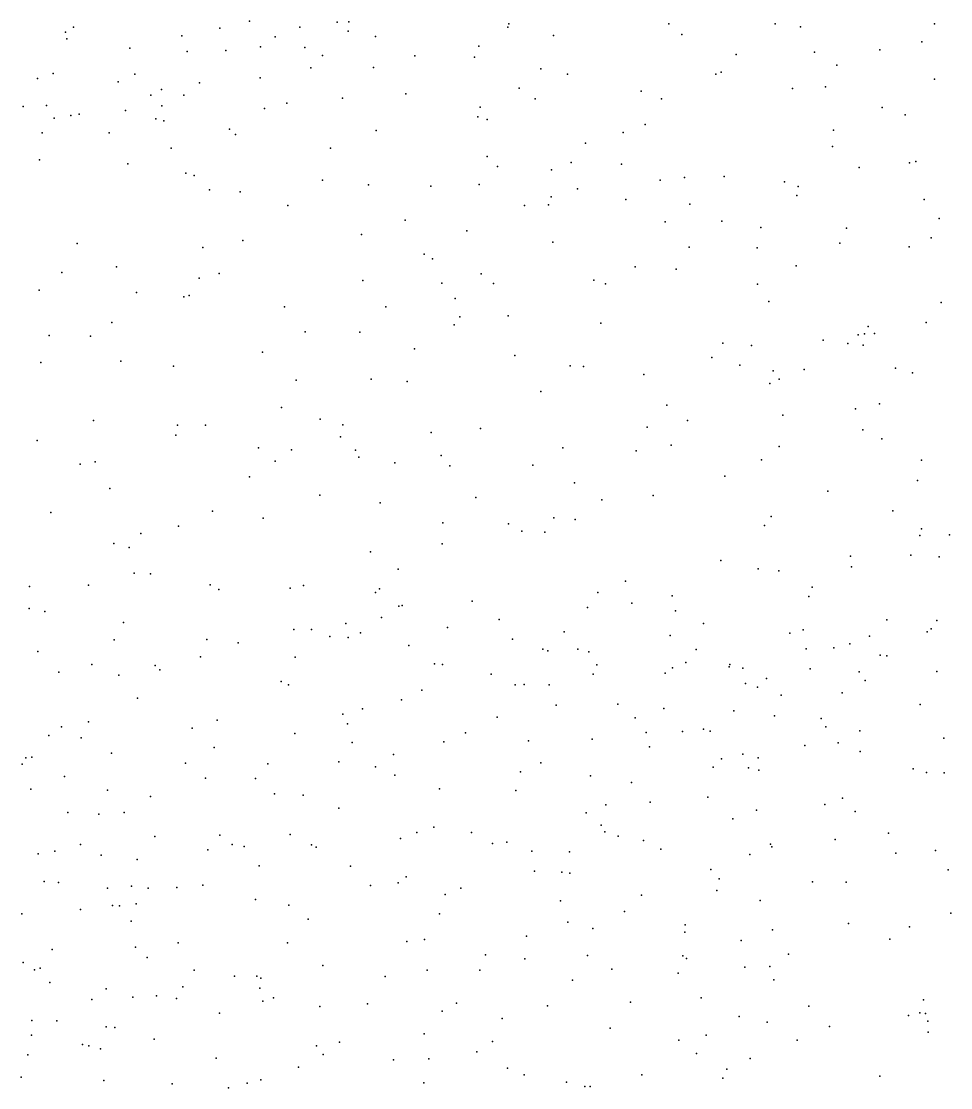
# Model space of a CAD drawing. Header units: metres. Extents: x -24.3 to 24.3, y -27.7 to 27.7.
# Drawn here: x 1.353 to 2.861, y 0.011 to 1.741 of the extents above; entities that cross this region are included whole.
import ezdxf

# ---------------------------------------------------------------- set-up
doc = ezdxf.new("R2010")
doc.units = ezdxf.units.M

msp = doc.modelspace()

# ---------------------------------------------------------------- linework, layer by layer
for p in [(1.4374, 1.7313, -9.873), (1.7228, 1.7407, -14.3657), (1.8045, 1.7314, -12.8305), (1.8648, 1.7395, 17.9567), (1.884, 1.7401, -14.9593), (2.1419, 1.731, -12.5129), (2.1433, 1.7366, -12.6153), (2.4034, 1.7369, -10.0914), (2.5755, 1.7365, -10.1816), (2.6169, 1.7318, -14.7589), (2.8343, 1.7369, -10.3734), (1.4241, 1.723, -13.1518), (1.6131, 1.717, -22.2545), (1.6744, 1.7294, -12.2844), (1.7644, 1.7154, -1.7771), (1.883, 1.725, -9.8071), (1.9271, 1.716, -12.3765), (2.2162, 1.7176, 26.3355), (2.4242, 1.7195, -7.5396), (1.4265, 1.7123, -12.256), (1.5284, 1.6972, -1.4398), (1.7406, 1.6992, -9.7758), (1.8123, 1.6984, -12.3731), (2.0947, 1.7002, -24.421), (2.8137, 1.7076, 16.4328), (1.6214, 1.6917, -14.3734), (1.6843, 1.6933, -12.8516), (1.8413, 1.685, -14.5172), (1.9909, 1.6847, -12.6256), (2.088, 1.6824, -9.8056), (2.5122, 1.6869, -14.7513), (2.6397, 1.6906, -2.3957), (2.7455, 1.6943, -10.2267), (1.822, 1.6654, -12.7187), (1.9237, 1.6656, -12.4663), (2.1954, 1.6636, -9.8605), (2.6757, 1.6694, -10.1426), (1.379, 1.6477, -13.0596), (1.4042, 1.6562, -9.8155), (1.5369, 1.6548, -12.9119), (1.7401, 1.6491, -14.5041), (2.2386, 1.6552, -14.6858), (2.4792, 1.655, -10.0239), (2.4883, 1.6583, -4.8466), (2.8345, 1.647, -14.7829), (1.5098, 1.6426, 26.5831), (1.5802, 1.6303, -14.4582), (1.6416, 1.6407, -12.425), (2.1602, 1.6325, -22.8458), (2.3584, 1.6272, -2.2441), (2.6036, 1.6318, 26.0957), (2.6574, 1.6344, -14.7963), (1.5627, 1.6211, -9.7248), (1.6162, 1.6211, -12.788), (1.8734, 1.6158, -12.5584), (1.9762, 1.6233, -14.613), (2.1862, 1.6149, -23.7504), (2.3914, 1.6152, 16.7685), (1.3554, 1.6028, -12.4376), (1.3931, 1.6044, -12.9528), (1.5218, 1.596, -12.4691), (1.5806, 1.6034, -12.6635), (1.7469, 1.5993, -9.6636), (1.7835, 1.6077, -14.6088), (2.097, 1.6015, -9.7411), (2.7492, 1.6011, -26.2113), (1.4056, 1.5836, -12.5915), (1.4329, 1.588, -12.6913), (1.4465, 1.5899, -12.837), (1.5709, 1.5827, -4.5175), (1.5835, 1.5793, -14.6014), (2.093, 1.5858, -14.6687), (2.1083, 1.5816, -22.3162), (2.7868, 1.5891, -10.105), (1.3862, 1.56, -9.7536), (1.4953, 1.5599, -15.1165), (1.6904, 1.5659, -7.5845), (1.7001, 1.5573, -14.6661), (1.9282, 1.5638, -4.6244), (2.329, 1.5602, -14.7527), (2.3649, 1.5735, -9.86), (2.6705, 1.564, -4.9391), (2.2682, 1.5431, -4.783), (1.5959, 1.5347, -9.662), (1.854, 1.535, -14.6829), (2.6688, 1.5376, -9.9887), (1.382, 1.5158, -14.6513), (1.5256, 1.5097, -14.6964), (2.1085, 1.5212, -15.1176), (2.125, 1.5054, -9.6745), (2.2449, 1.5117, -9.7285), (2.3265, 1.5088, -23.1616), (2.7936, 1.5109, -14.826), (2.804, 1.5133, 16.15), (1.6192, 1.4944, -14.7433), (1.6331, 1.4905, -22.0228), (2.2129, 1.4999, 18.1124), (2.4929, 1.489, -14.8006), (2.712, 1.5034, -22.0582), (1.8412, 1.4833, -1.8182), (1.9161, 1.4754, -9.5804), (2.0169, 1.4735, -14.7152), (2.0954, 1.4762, -2.0512), (2.3892, 1.4833, -14.7858), (2.4285, 1.4875, -9.8015), (2.5906, 1.4806, -14.8164), (2.6129, 1.4725, -9.8978), (1.6579, 1.4674, -1.6558), (1.7077, 1.464, -9.5628), (2.2124, 1.4562, 16.8706), (2.2547, 1.4691, -24.2844), (2.611, 1.458, -22.4693), (1.7849, 1.4419, -14.8079), (2.1689, 1.4419, -14.7563), (2.2077, 1.4429, -7.6815), (2.3332, 1.4518, -9.7317), (2.4371, 1.4442, 16.6091), (2.8175, 1.4519, -10.0023), (2.842, 1.4208, 18.2801), (1.9756, 1.4182, 18.0369), (2.3971, 1.4153, 26.1384), (2.489, 1.4164, -22.876), (2.5523, 1.4064, -21.5531), (2.6916, 1.4052, -14.8402), (1.7119, 1.3849, -14.8582), (1.9043, 1.3947, -14.8082), (2.0755, 1.4007, -14.7701), (2.8286, 1.3894, -14.8432), (1.4433, 1.3803, -14.827), (1.6469, 1.374, -9.5148), (2.2151, 1.3827, -9.6247), (2.436, 1.3746, -23.5806), (2.5467, 1.3731, -15.1372), (2.6809, 1.3807, -9.8723), (2.7929, 1.3748, -9.9285), (2.006, 1.3629, -4.7336), (2.0197, 1.3553, -9.5094), (1.4185, 1.3331, -9.5924), (1.507, 1.3423, -4.6371), (2.3487, 1.3422, -9.6793), (2.415, 1.3387, -14.8082), (2.6099, 1.3441, 18.26), (1.6411, 1.3242, -21.7574), (1.6733, 1.3316, -15.2979), (1.9067, 1.3203, -7.7097), (2.0346, 1.3159, -14.8086), (2.0987, 1.3313, 26.1674), (2.1187, 1.3156, -9.5314), (2.2814, 1.3206, -14.7905), (2.3006, 1.3149, -4.8304), (1.3812, 1.3046, -14.8769), (1.5395, 1.3009, -7.5886), (2.547, 1.3143, -9.7663), (1.6164, 1.2938, 26.3004), (1.6249, 1.2959, -14.9343), (2.0567, 1.2909, 16.9978), (2.5653, 1.2862, 26.0167), (2.8451, 1.2846, -14.8581), (1.7795, 1.2775, 17.5114), (1.9438, 1.2775, 17.1954), (2.1424, 1.2632, -14.8046), (1.4996, 1.2524, -14.9731), (2.0551, 1.2484, -9.4571), (2.0641, 1.2614, -2.071), (2.2929, 1.2509, -7.7561), (2.7268, 1.2458, -14.8628), (2.8205, 1.252, -9.8698), (1.3976, 1.2308, -14.9498), (1.4647, 1.2301, -1.4924), (1.8129, 1.2369, 17.8419), (1.9018, 1.2365, -14.879), (2.7103, 1.2321, -2.3975), (2.7208, 1.2339, -25.8366), (2.7368, 1.2344, 15.9042), (2.4907, 1.2188, -4.901), (2.5373, 1.2147, -23.9622), (2.6537, 1.2236, -23.3891), (2.6935, 1.2179, -21.1388), (2.7187, 1.2152, -9.7939), (1.7437, 1.204, -14.9681), (1.9905, 1.2095, -21.579), (2.1534, 1.1984, -15.3378), (2.4732, 1.1953, -24.8951), (1.3844, 1.1872, -4.7648), (1.5139, 1.1892, -9.4467), (1.5995, 1.1812, -15.0069), (2.2433, 1.1821, -14.8255), (2.2649, 1.1805, 18.1535), (2.5185, 1.1831, -7.7591), (2.7712, 1.1783, 25.8978), (1.9204, 1.1604, -9.3731), (2.3625, 1.168, -9.5914), (2.5723, 1.1735, -9.7133), (2.5823, 1.1603, -14.8563), (2.6229, 1.1761, -25.5515), (2.7985, 1.1703, -5.0349), (1.7986, 1.1588, -9.387), (1.9786, 1.1563, -14.9012), (2.5668, 1.1531, 16.096), (2.1955, 1.14, 26.0275), (1.7749, 1.1141, -15.0162), (2.3998, 1.1181, 16.4318), (2.7061, 1.1123, -15.211), (2.7451, 1.1204, -9.7622), (1.4698, 1.093, -9.4546), (1.8376, 1.0955, -15.4285), (2.4332, 1.0932, -9.6084), (2.588, 1.102, -24.4945), (1.6057, 1.0858, -15.0408), (1.6516, 1.0854, -9.3933), (1.8742, 1.0863, -14.9932), (2.0175, 1.0735, 16.9172), (2.0976, 1.08, -14.9028), (2.3679, 1.0825, -14.8584), (2.7177, 1.0782, -14.8863), (1.378, 1.0607, -9.5282), (1.6032, 1.0694, -4.8367), (1.8706, 1.0669, 17.1793), (2.749, 1.0637, -23.7847), (1.7371, 1.0489, -21.5773), (1.791, 1.0456, -9.359), (1.8945, 1.0452, -9.3554), (2.2311, 1.0486, -9.4894), (2.3499, 1.044, -2.2291), (2.4069, 1.0529, 25.9215), (2.582, 1.0511, -14.8754), (1.4482, 1.0224, -15.0456), (1.4725, 1.0262, -7.6061), (1.7646, 1.0271, -1.8805), (1.9004, 1.0337, -4.8237), (1.9586, 1.0245, 18.0597), (2.034, 1.0363, -2.0531), (2.1823, 1.0208, -14.862), (2.5534, 1.0295, -2.3441), (2.8132, 1.0287, -9.7618), (2.0477, 1.0198, -9.3872), (1.7226, 1.002, 17.6627), (2.2502, 0.9922, -4.8803), (2.4941, 1.0027, 18.3232), (2.8066, 0.9957, -14.9084), (1.4963, 0.9831, -9.4224), (1.8369, 0.972, -14.9972), (2.3777, 0.9713, -14.8684), (2.6609, 0.9785, -14.8941), (1.9349, 0.9597, 25.9899), (2.0902, 0.9681, -7.8681), (2.2944, 0.9643, -9.5), (1.4005, 0.9438, -1.5935), (1.6629, 0.946, -9.3553), (1.7448, 0.9345, -15.0294), (2.2166, 0.9354, 16.5381), (2.5694, 0.9374, 15.8705), (2.7669, 0.9466, -25.2169), (1.6073, 0.9219, -15.0773), (2.0367, 0.9272, -14.9132), (2.143, 0.9258, -14.862), (2.251, 0.9326, -14.8374), (2.5582, 0.923, -9.6203), (2.8133, 0.9174, -5.0658), (1.5464, 0.91, -4.9869), (2.1648, 0.9139, -15.4635), (2.2022, 0.9122, -9.4391), (2.8102, 0.9064, 15.4497), (2.8585, 0.9075, -7.7714), (1.5028, 0.8938, -15.0776), (1.5275, 0.8869, -9.39), (2.0356, 0.893, -9.3491), (1.9193, 0.8803, -9.3298), (2.4874, 0.866, -9.5702), (2.6981, 0.873, -9.6667), (2.7957, 0.8745, -14.9502), (2.842, 0.8722, -24.5301), (1.9638, 0.8518, 16.8597), (2.5479, 0.8523, -7.8978), (2.5818, 0.8492, -14.8858), (2.6996, 0.8556, -14.9311), (1.5355, 0.8455, 18.7382), (1.5623, 0.8442, 18.5709), (2.3327, 0.8323, -7.9262), (1.3656, 0.8238, 18.5306), (1.4616, 0.8263, -15.6198), (1.6588, 0.8265, -9.325), (1.6728, 0.8188, -1.9109), (1.789, 0.8213, -9.3211), (1.8104, 0.8253, 18.7061), (1.9273, 0.8141, -14.9458), (1.9336, 0.8202, 18.6251), (2.2879, 0.8142, -14.83), (2.6355, 0.8226, -2.4757), (2.0841, 0.8, -14.8655), (2.3431, 0.797, -9.5063), (2.4088, 0.8088, -20.937), (2.6302, 0.8079, -5.0122), (1.3655, 0.7882, -15.0187), (1.3909, 0.7831, 18.9233), (1.9649, 0.7922, -4.8998), (1.9702, 0.7929, 18.798), (2.2714, 0.7896, 18.3085), (2.4139, 0.7844, -14.8701), (1.5182, 0.7656, 18.3396), (1.8791, 0.764, 18.1146), (1.9367, 0.7735, 18.3665), (2.1278, 0.7702, -9.4099), (2.4595, 0.7639, -9.5382), (2.7571, 0.77, -14.986), (2.8381, 0.769, 18.0375), (1.7945, 0.7539, 18.3033), (1.8235, 0.7541, 18.9568), (1.903, 0.7486, -9.3554), (2.0438, 0.7573, -2.2147), (2.2331, 0.7506, -9.4667), (2.4055, 0.7446, -2.4038), (2.5994, 0.748, -14.9165), (2.6213, 0.7534, -9.5936), (2.8223, 0.7506, 17.7092), (2.8288, 0.7551, 18.2295), (1.5033, 0.7375, 19.0344), (1.6537, 0.738, 19.0351), (1.7043, 0.7326, -9.334), (1.8533, 0.7427, -14.9684), (1.8831, 0.741, -7.8705), (1.9812, 0.7282, 18.2489), (2.1493, 0.7385, -14.8205), (2.6968, 0.7311, 18.2515), (2.729, 0.7434, 17.8816), (1.3793, 0.7184, 19.0558), (1.6431, 0.7099, -15.0098), (1.797, 0.7093, 25.7221), (2.1989, 0.722, 18.2856), (2.2068, 0.7195, 18.7475), (2.2557, 0.7222, 18.6064), (2.2731, 0.7178, -14.7912), (2.4473, 0.7216, 15.9224), (2.6259, 0.723, 18.0648), (2.6711, 0.7242, 17.7174), (2.7461, 0.7125, 17.4571), (2.7568, 0.7116, 18.3809), (1.4667, 0.6971, -14.9886), (1.5698, 0.6957, 18.0487), (2.0227, 0.6986, -14.8753), (2.036, 0.6975, 18.974), (2.2863, 0.6968, 25.7455), (2.409, 0.6921, 18.2708), (2.4305, 0.7005, 18.4401), (2.5013, 0.6936, -14.8858), (2.5023, 0.6975, 18.1844), (1.4133, 0.6849, 18.2222), (1.5107, 0.6798, -1.8419), (1.5774, 0.6888, 17.6384), (2.1147, 0.6815, -21.0541), (2.2805, 0.6819, 18.194), (2.3972, 0.6832, -9.5462), (2.523, 0.6912, 17.9864), (2.6325, 0.6901, 18.3827), (2.7118, 0.6853, 17.3066), (2.8382, 0.6859, -2.611), (1.7741, 0.6697, -14.9928), (1.7863, 0.6642, -9.373), (2.1538, 0.6643, -9.4539), (2.1685, 0.6651, 18.1032), (2.209, 0.6644, 18.9216), (2.5274, 0.6667, 17.7054), (2.547, 0.6606, 25.7059), (2.5614, 0.6744, 18.485), (2.7218, 0.6714, -15.0013), (1.5408, 0.6427, -9.4298), (1.9692, 0.6403, 18.0589), (2.0022, 0.6559, -9.4072), (2.5856, 0.6476, 17.5464), (2.6842, 0.6514, 18.5095), (1.9063, 0.6257, 19.1372), (2.2201, 0.6313, -14.7633), (2.3204, 0.6331, 18.8397), (2.3951, 0.6261, 18.432), (2.8111, 0.6325, -9.6398), (1.6701, 0.607, 19.2202), (1.8744, 0.6168, 16.8578), (2.1247, 0.6118, -14.8068), (2.3486, 0.6111, 17.9037), (2.5085, 0.6223, 18.6405), (2.5746, 0.614, -9.5672), (2.6504, 0.6097, 17.2328), (1.4175, 0.5965, 18.0775), (1.4615, 0.6044, -7.6724), (1.6297, 0.5941, 18.0384), (1.8819, 0.6009, -14.9253), (2.4255, 0.5888, 17.6152), (2.4593, 0.5923, -14.8853), (2.4705, 0.5894, 17.4986), (2.658, 0.5963, 15.3396), (2.713, 0.5897, -9.6082), (1.397, 0.582, -5.1927), (1.4494, 0.5786, -9.514), (1.7962, 0.5853, 18.2585), (2.0383, 0.5721, 25.6117), (2.0733, 0.5866, 19.1095), (2.1752, 0.5737, 17.9311), (2.279, 0.5762, 18.9857), (2.3662, 0.5868, -14.8214), (2.8494, 0.5777, -15.0611), (1.6652, 0.5625, -2.0292), (1.8894, 0.5708, 17.9721), (2.3718, 0.5639, -9.5569), (2.6238, 0.566, -20.6554), (2.6782, 0.5702, -15.0036), (2.7135, 0.5562, 17.1077), (1.3597, 0.5462, 19.2758), (1.3693, 0.5471, 11.2988), (1.4988, 0.5534, -14.9297), (1.6189, 0.5375, 17.2084), (1.7526, 0.5364, -9.4171), (1.8679, 0.5394, -21.2154), (1.9564, 0.5514, -14.8781), (2.1955, 0.5377, 19.0797), (2.4888, 0.5444, -9.5595), (2.5231, 0.5519, 18.7563), (2.5482, 0.5457, -8.0295), (1.3539, 0.5356, 17.946), (1.927, 0.5311, -9.4451), (2.1627, 0.523, 18.3795), (2.4749, 0.5309, -2.5586), (2.5327, 0.53, -5.0149), (2.5493, 0.5258, -14.9191), (2.7995, 0.528, -9.632), (2.8211, 0.5224, 18.7262), (2.8502, 0.5218, 17.0104), (1.4226, 0.5156, 17.688), (1.6511, 0.5132, -14.9259), (1.7324, 0.5127, 17.9446), (1.9586, 0.5179, 16.6357), (2.2762, 0.5169, 17.7244), (2.3424, 0.5061, 17.5441), (1.3679, 0.495, -14.9153), (1.4922, 0.4933, -9.5428), (1.7635, 0.4875, -7.8547), (1.81, 0.4855, -14.8895), (2.0312, 0.4956, -14.8292), (2.155, 0.493, 17.7497), (1.5621, 0.4835, 19.3273), (2.3007, 0.4696, 19.0552), (2.3728, 0.4741, -14.7904), (2.4667, 0.4822, 18.8855), (2.6565, 0.47, -14.9654), (2.6848, 0.4808, -9.5953), (1.428, 0.4575, 25.2113), (1.4783, 0.4548, 11.4793), (1.5192, 0.4571, 18.3448), (1.8678, 0.4643, 17.8807), (2.2691, 0.4568, -14.7125), (2.5454, 0.461, 17.1175), (2.7053, 0.459, 18.77), (2.0221, 0.4337, -15.682), (2.2934, 0.4367, 15.9747), (2.5071, 0.4468, -14.8684), (1.5694, 0.4185, 17.9174), (1.6746, 0.4206, 25.3272), (1.7886, 0.4214, -2.2009), (1.9941, 0.425, -9.491), (2.0829, 0.4246, 19.2416), (2.2992, 0.4258, -20.7908), (2.3207, 0.4189, 17.3894), (2.7597, 0.4239, -5.1158), (1.4487, 0.4056, -14.8726), (1.6946, 0.4051, 19.3571), (1.7142, 0.4022, 17.8692), (1.8235, 0.405, 18.4303), (1.831, 0.4012, 19.3299), (1.9677, 0.415, 19.2899), (2.1169, 0.4069, -14.7555), (2.1402, 0.4089, 16.2874), (2.3619, 0.4121, -9.5774), (2.5681, 0.4057, 18.8648), (2.5702, 0.4015, -9.5714), (2.6732, 0.4133, 16.9678), (1.3796, 0.3902, 17.4052), (1.4069, 0.3947, 19.3696), (1.4821, 0.3882, 11.8677), (1.5405, 0.3812, -9.5848), (1.6553, 0.3965, 17.0267), (2.1809, 0.3944, 17.5939), (2.2422, 0.3937, -8.1012), (2.3903, 0.3976, 17.218), (2.5344, 0.389, 15.3899), (2.7716, 0.3912, -15.01), (2.8359, 0.3955, 18.8274), (1.7384, 0.371, -9.5217), (1.8867, 0.3704, -9.5028), (2.4712, 0.3646, -9.588), (2.8562, 0.3642, 25.5142), (1.9772, 0.3531, -14.7678), (2.185, 0.3623, 19.2231), (2.2294, 0.3606, 17.4559), (2.2423, 0.3588, -14.692), (2.485, 0.3495, -14.8213), (1.3894, 0.3455, 10.6405), (1.4126, 0.3437, 17.9052), (1.4926, 0.3345, -5.2667), (1.5313, 0.3379, -14.84), (1.5585, 0.3344, 25.0715), (1.6046, 0.3358, 17.8357), (1.647, 0.3392, -9.5661), (1.9189, 0.339, -5.0597), (1.9639, 0.3434, 17.7177), (2.0657, 0.3344, -9.526), (2.4813, 0.3305, 25.4016), (2.6361, 0.3448, -14.9179), (2.6911, 0.3444, 18.8781), (1.7325, 0.316, 17.775), (2.0402, 0.3242, -8.029), (2.2275, 0.3138, -2.556), (2.3587, 0.323, 15.7136), (2.5513, 0.3147, 18.9721), (1.4484, 0.2997, 12.2893), (1.5007, 0.3063, -9.6492), (1.5116, 0.3058, -7.6884), (1.5388, 0.309, 19.4134), (1.7865, 0.307, -14.7995), (2.3315, 0.2969, -14.689), (1.3531, 0.2929, 10.2744), (1.5305, 0.2809, 11.2803), (1.818, 0.2845, 25.1508), (2.0312, 0.2927, 19.3364), (2.2391, 0.2793, 25.3132), (2.6948, 0.2771, 16.8503), (2.8605, 0.294, -9.6412), (2.2796, 0.2689, 19.2089), (2.4289, 0.2634, 17.0428), (2.4297, 0.275, -14.7445), (2.5715, 0.2668, -9.5911), (2.7939, 0.2716, 18.9116), (1.6072, 0.2458, -9.6338), (1.7846, 0.2458, -9.6059), (1.978, 0.248, 17.6303), (2.0066, 0.251, -14.6982), (2.1723, 0.2564, 19.2992), (2.5204, 0.2497, 18.6382), (2.7619, 0.2517, -9.6096), (1.4028, 0.2348, 17.85), (1.5375, 0.2389, 17.804), (2.1056, 0.2262, -14.62), (2.271, 0.2251, -9.5855), (2.5973, 0.2275, 15.0856), (1.3556, 0.2138, 9.7935), (1.5566, 0.2221, 18.5731), (1.8419, 0.209, 17.675), (2.1693, 0.2201, 16.0304), (2.4259, 0.2246, -2.7059), (2.4316, 0.2207, -9.6136), (1.3737, 0.2018, 9.4413), (1.3833, 0.205, -14.8184), (1.6327, 0.2013, 11.7917), (1.6984, 0.192, 17.7185), (1.7348, 0.192, -21.3955), (1.9428, 0.1912, -9.6299), (2.0111, 0.2016, 16.3194), (2.0963, 0.2013, 17.4653), (2.3108, 0.2031, 17.1522), (2.4182, 0.1964, 19.1416), (2.5266, 0.2063, -14.7687), (2.5668, 0.2072, -5.0797), (1.3985, 0.1814, -9.8153), (1.6148, 0.1744, 12.0124), (1.7411, 0.1884, -5.1779), (2.2471, 0.1851, -14.5461), (2.5738, 0.1857, 16.8875), (1.4904, 0.1711, 12.4701), (1.5337, 0.1579, 10.9204), (1.5721, 0.1598, -9.6998), (1.7397, 0.1722, 16.6975), (1.7616, 0.1566, -14.7172), (2.4559, 0.1566, 16.9552), (1.4667, 0.1541, 10.5089), (1.6043, 0.1554, 24.7954), (1.7443, 0.1511, 19.4298), (1.8367, 0.1426, -9.6791), (1.914, 0.1468, 18.6956), (2.0586, 0.1479, -9.6483), (2.2065, 0.1439, 17.2625), (2.3412, 0.1495, -14.5658), (2.6303, 0.1432, -14.8013), (2.8166, 0.1533, -9.6222), (1.6739, 0.1317, -9.6969), (2.0355, 0.135, -14.5636), (2.1328, 0.1232, 18.7199), (2.5173, 0.1265, 19.1162), (2.7922, 0.1282, 18.9682), (2.8107, 0.1324, 16.7886), (2.8196, 0.131, -2.899), (1.3698, 0.1198, 8.4207), (1.4103, 0.1192, 9.9987), (1.4901, 0.1095, 17.7447), (1.5043, 0.1087, -5.4794), (2.3081, 0.1072, 19.281), (2.5625, 0.117, -9.6142), (2.664, 0.1102, 16.8334), (2.8236, 0.119, 25.3172), (1.3691, 0.0961, -7.4579), (1.5678, 0.0894, -14.7571), (2.0059, 0.0983, 19.3956), (2.4194, 0.0877, 25.1977), (2.4639, 0.0959, -8.2207), (2.6113, 0.0881, 14.9125), (2.8242, 0.1008, -14.9098), (1.4516, 0.0809, 19.4724), (1.4618, 0.0788, 9.1306), (1.4808, 0.074, -9.8242), (1.8314, 0.0788, 16.4618), (1.8686, 0.0845, 24.9302), (2.0915, 0.0692, -14.4931), (2.1168, 0.0858, -2.6283), (1.3628, 0.0643, -14.8203), (1.6688, 0.0585, 11.512), (1.8423, 0.0645, 19.4315), (1.9562, 0.0563, -9.7287), (2.0135, 0.0575, -5.1365), (2.4481, 0.0664, -14.5877), (2.5351, 0.0582, -14.6708), (1.8021, 0.0444, -14.6548), (2.1415, 0.0428, 19.3771), (2.4972, 0.0409, 19.2758), (1.3525, 0.0278, -9.3861), (1.4862, 0.0224, 12.713), (1.7188, 0.0183, 19.442), (1.7411, 0.0238, -9.7349), (2.0056, 0.019, 17.425), (2.1684, 0.0315, 15.8315), (2.2371, 0.0198, -14.4112), (2.3591, 0.0317, -14.4853), (2.4909, 0.0265, 15.1177), (2.7457, 0.0294, 16.795), (1.5972, 0.0169, 24.4903), (1.6889, 0.0109, 17.6031), (2.2668, 0.0128, -5.1466), (2.2754, 0.0126, -9.6756)]:
    msp.add_point(p)

doc.saveas('drawing.dxf')
